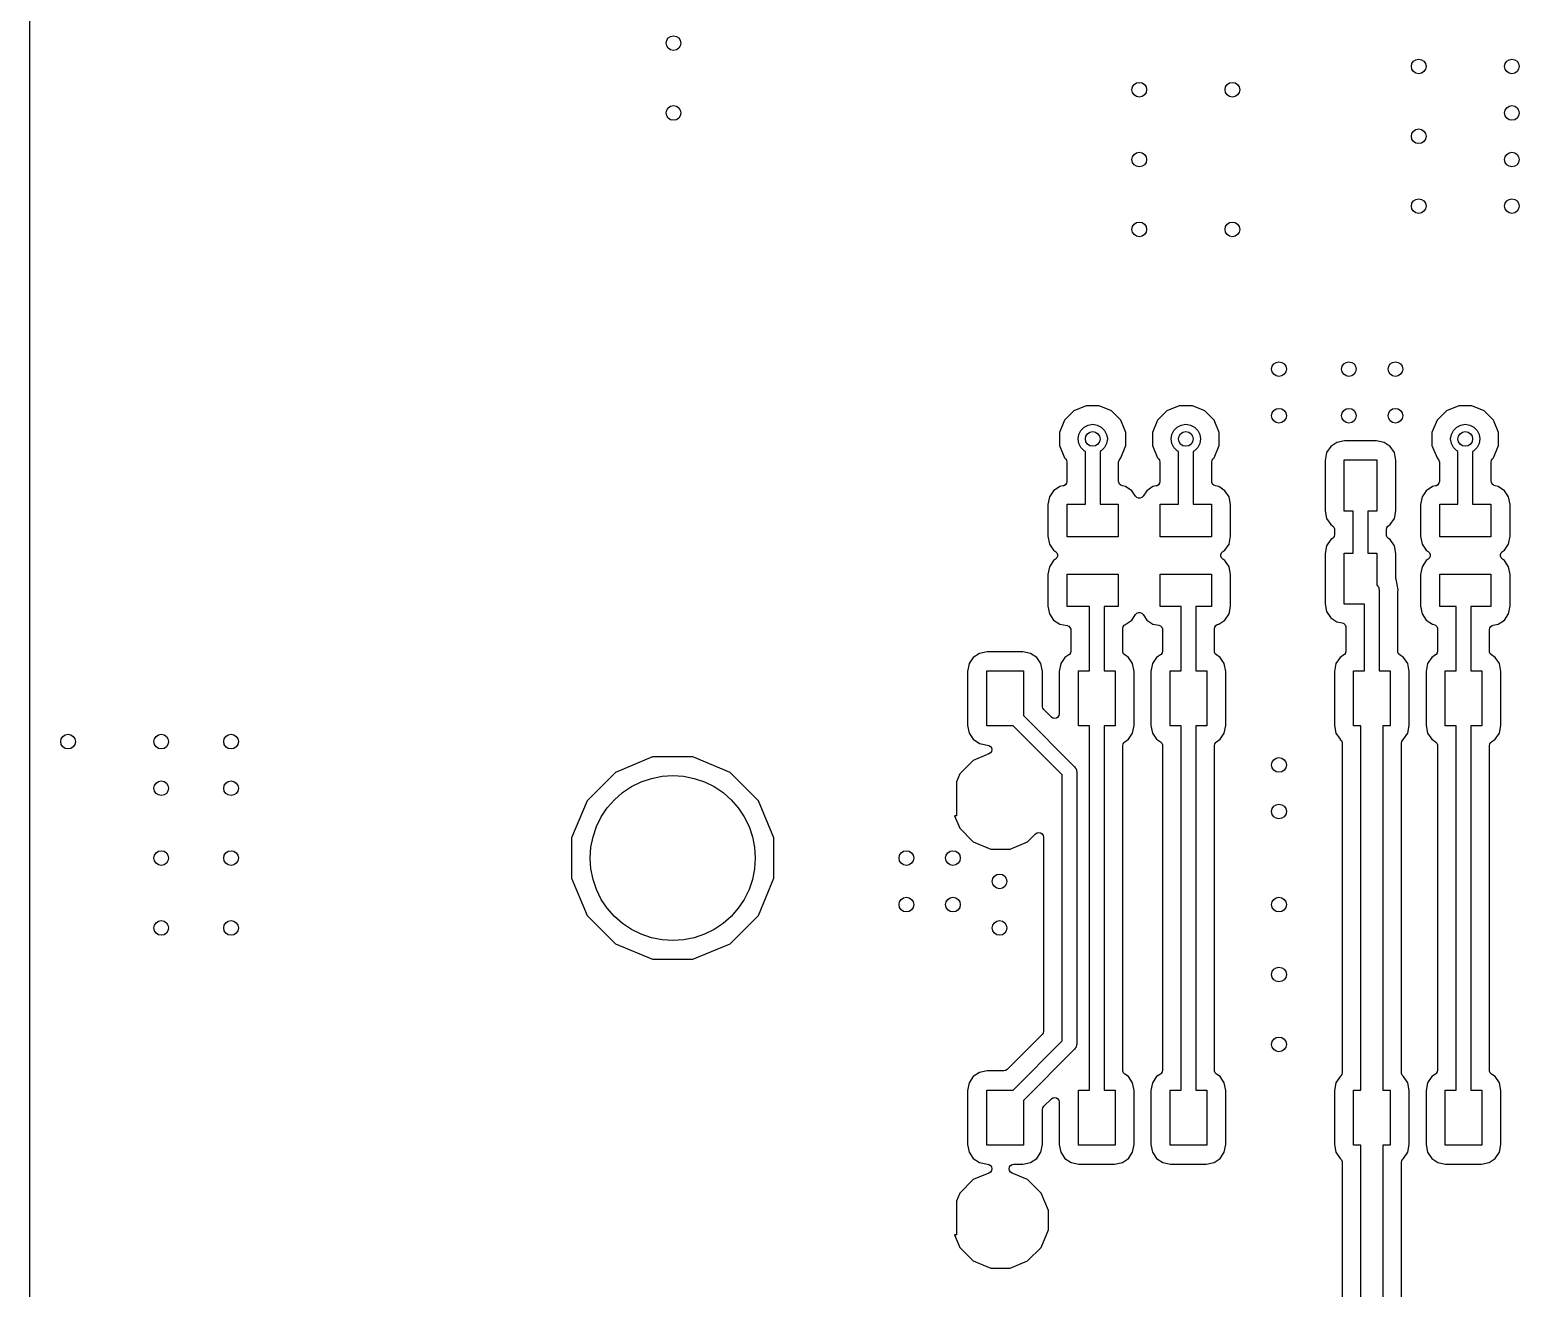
# Model space of a CAD drawing. Extents: x 0.03 to 3.17, y 0.03 to 3.97.
# Drawn here: x 0.034 to 1.633, y 0.838 to 2.189 of the extents above; entities that cross this region are included whole.
import ezdxf

# ---------------------------------------------------------------- set-up
doc = ezdxf.new("R2010")
doc.units = 0
doc.header["$MEASUREMENT"] = 0
doc.layers.add('BLACK', color=7, linetype='CONTINUOUS')

msp = doc.modelspace()

# ---------------------------------------------------------------- linework, layer by layer
at = {"layer": 'BLACK', "linetype": 'CONTINUOUS'}
for p, q in [((0.033937, 0.038937), (0.033937, 3.96106)), ((1.15475, 1.78031), (1.14469, 1.77025)), ((1.16789, 1.78575), (1.15475, 1.78031)), ((1.18211, 1.78575), (1.16789, 1.78575)), ((1.19525, 1.78031), (1.18211, 1.78575)), ((1.20531, 1.77025), (1.19525, 1.78031)), ((1.25475, 1.78031), (1.24469, 1.77025)), ((1.26789, 1.78575), (1.25475, 1.78031)), ((1.28211, 1.78575), (1.26789, 1.78575)), ((1.29525, 1.78031), (1.28211, 1.78575)), ((1.30531, 1.77025), (1.29525, 1.78031)), ((1.55475, 1.78031), (1.54469, 1.77025)), ((1.56789, 1.78575), (1.55475, 1.78031)), ((1.58211, 1.78575), (1.56789, 1.78575)), ((1.59525, 1.78031), (1.58211, 1.78575)), ((1.60531, 1.77025), (1.59525, 1.78031)), ((1.14469, 1.77025), (1.13925, 1.75711)), ((1.16002, 1.75487), (1.16226, 1.75926)), ((1.16226, 1.75926), (1.16574, 1.76274)), ((1.16574, 1.76274), (1.17013, 1.76498)), ((1.17013, 1.76498), (1.175, 1.76575)), ((1.175, 1.76575), (1.17987, 1.76498)), ((1.17987, 1.76498), (1.18426, 1.76274)), ((1.18426, 1.76274), (1.18774, 1.75926)), ((1.18774, 1.75926), (1.18998, 1.75487)), ((1.21075, 1.75711), (1.20531, 1.77025)), ((1.24469, 1.77025), (1.23925, 1.75711)), ((1.26002, 1.75487), (1.26226, 1.75926)), ((1.26226, 1.75926), (1.26574, 1.76274)), ((1.26574, 1.76274), (1.27013, 1.76498)), ((1.27013, 1.76498), (1.275, 1.76575)), ((1.275, 1.76575), (1.27987, 1.76498)), ((1.27987, 1.76498), (1.28426, 1.76274)), ((1.28426, 1.76274), (1.28774, 1.75926)), ((1.28774, 1.75926), (1.28998, 1.75487)), ((1.31075, 1.75711), (1.30531, 1.77025)), ((1.54469, 1.77025), (1.53925, 1.75711)), ((1.56002, 1.75487), (1.56226, 1.75926)), ((1.56226, 1.75926), (1.56574, 1.76274)), ((1.56574, 1.76274), (1.57013, 1.76498)), ((1.57013, 1.76498), (1.575, 1.76575)), ((1.575, 1.76575), (1.57987, 1.76498)), ((1.57987, 1.76498), (1.58426, 1.76274)), ((1.58426, 1.76274), (1.58774, 1.75926)), ((1.58774, 1.75926), (1.58998, 1.75487)), ((1.61075, 1.75711), (1.60531, 1.77025)), ((1.13925, 1.75711), (1.13925, 1.74289)), ((1.13925, 1.74289), (1.14469, 1.72975)), ((1.15925, 1.75), (1.16002, 1.75487)), ((1.16002, 1.74513), (1.15925, 1.75)), ((1.16226, 1.74074), (1.16002, 1.74513)), ((1.18998, 1.74513), (1.18774, 1.74074)), ((1.18998, 1.75487), (1.19075, 1.75)), ((1.19075, 1.75), (1.18998, 1.74513)), ((1.20531, 1.72975), (1.21075, 1.74289)), ((1.21075, 1.74289), (1.21075, 1.75711)), ((1.23925, 1.75711), (1.23925, 1.74289)), ((1.23925, 1.74289), (1.24469, 1.72975)), ((1.25925, 1.75), (1.26002, 1.75487)), ((1.26002, 1.74513), (1.25925, 1.75)), ((1.26226, 1.74074), (1.26002, 1.74513)), ((1.28998, 1.74513), (1.28774, 1.74074)), ((1.28998, 1.75487), (1.29075, 1.75)), ((1.29075, 1.75), (1.28998, 1.74513)), ((1.30531, 1.72975), (1.31075, 1.74289)), ((1.31075, 1.74289), (1.31075, 1.75711)), ((1.4372, 1.74634), (1.43058, 1.74192)), ((1.44549, 1.74799), (1.4372, 1.74634)), ((1.47951, 1.74799), (1.44549, 1.74799)), ((1.4878, 1.74634), (1.47951, 1.74799)), ((1.49442, 1.74192), (1.4878, 1.74634)), ((1.53925, 1.75711), (1.53925, 1.74289)), ((1.53925, 1.74289), (1.54469, 1.72975)), ((1.55925, 1.75), (1.56002, 1.75487)), ((1.56002, 1.74513), (1.55925, 1.75)), ((1.56226, 1.74074), (1.56002, 1.74513)), ((1.58998, 1.74513), (1.58774, 1.74074)), ((1.58998, 1.75487), (1.59075, 1.75)), ((1.59075, 1.75), (1.58998, 1.74513)), ((1.60531, 1.72975), (1.61075, 1.74289)), ((1.61075, 1.74289), (1.61075, 1.75711)), ((1.14469, 1.72975), (1.14566, 1.72878)), ((1.14566, 1.72878), (1.14675, 1.72716)), ((1.14675, 1.72716), (1.14713, 1.72525)), ((1.16574, 1.73726), (1.16226, 1.74074)), ((1.16713, 1.73656), (1.16574, 1.73726)), ((1.16713, 1.68), (1.16713, 1.73656)), ((1.18426, 1.73726), (1.18287, 1.73656)), ((1.18287, 1.73656), (1.18287, 1.68)), ((1.18774, 1.74074), (1.18426, 1.73726)), ((1.20287, 1.72525), (1.20325, 1.72716)), ((1.20325, 1.72716), (1.20434, 1.72878)), ((1.20434, 1.72878), (1.20531, 1.72975)), ((1.24469, 1.72975), (1.24566, 1.72878)), ((1.24566, 1.72878), (1.24675, 1.72716)), ((1.24675, 1.72716), (1.24713, 1.72525)), ((1.26574, 1.73726), (1.26226, 1.74074)), ((1.26713, 1.73656), (1.26574, 1.73726)), ((1.26713, 1.68), (1.26713, 1.73656)), ((1.28426, 1.73726), (1.28287, 1.73656)), ((1.28287, 1.73656), (1.28287, 1.68)), ((1.28774, 1.74074), (1.28426, 1.73726)), ((1.30287, 1.72525), (1.30325, 1.72716)), ((1.30325, 1.72716), (1.30434, 1.72878)), ((1.30434, 1.72878), (1.30531, 1.72975)), ((1.42616, 1.7353), (1.42451, 1.72701)), ((1.42451, 1.72701), (1.42451, 1.67299)), ((1.43058, 1.74192), (1.42616, 1.7353)), ((1.445, 1.6725), (1.445, 1.7275)), ((1.445, 1.7275), (1.48, 1.7275)), ((1.48, 1.7275), (1.48, 1.6725)), ((1.49884, 1.7353), (1.49442, 1.74192)), ((1.50049, 1.72701), (1.49884, 1.7353)), ((1.50049, 1.67299), (1.50049, 1.72701)), ((1.54469, 1.72975), (1.54566, 1.72878)), ((1.54566, 1.72878), (1.54675, 1.72716)), ((1.54675, 1.72716), (1.54713, 1.72525)), ((1.56574, 1.73726), (1.56226, 1.74074)), ((1.56713, 1.73656), (1.56574, 1.73726)), ((1.56713, 1.68), (1.56713, 1.73656)), ((1.58426, 1.73726), (1.58287, 1.73656)), ((1.58287, 1.73656), (1.58287, 1.68)), ((1.58774, 1.74074), (1.58426, 1.73726)), ((1.60287, 1.72525), (1.60325, 1.72716)), ((1.60325, 1.72716), (1.60434, 1.72878)), ((1.60434, 1.72878), (1.60531, 1.72975)), ((1.14713, 1.72525), (1.14713, 1.70442)), ((1.20287, 1.70442), (1.20287, 1.72525)), ((1.24713, 1.72525), (1.24713, 1.70442)), ((1.30287, 1.70442), (1.30287, 1.72525)), ((1.54713, 1.72525), (1.54713, 1.70442)), ((1.60287, 1.70442), (1.60287, 1.72525)), ((1.1397, 1.69884), (1.13308, 1.69442)), ((1.1431, 1.69952), (1.1397, 1.69884)), ((1.14404, 1.6998), (1.1431, 1.69952)), ((1.14566, 1.70089), (1.14404, 1.6998)), ((1.14675, 1.70251), (1.14566, 1.70089)), ((1.14713, 1.70442), (1.14675, 1.70251)), ((1.20297, 1.70345), (1.20287, 1.70442)), ((1.20372, 1.70164), (1.20297, 1.70345)), ((1.2051, 1.70026), (1.20372, 1.70164)), ((1.2069, 1.69952), (1.2051, 1.70026)), ((1.2103, 1.69884), (1.2069, 1.69952)), ((1.21692, 1.69442), (1.2103, 1.69884)), ((1.2397, 1.69884), (1.23308, 1.69442)), ((1.2431, 1.69952), (1.2397, 1.69884)), ((1.24404, 1.6998), (1.2431, 1.69952)), ((1.24566, 1.70089), (1.24404, 1.6998)), ((1.24675, 1.70251), (1.24566, 1.70089)), ((1.24713, 1.70442), (1.24675, 1.70251)), ((1.30297, 1.70345), (1.30287, 1.70442)), ((1.30372, 1.70164), (1.30297, 1.70345)), ((1.3051, 1.70026), (1.30372, 1.70164)), ((1.3069, 1.69952), (1.3051, 1.70026)), ((1.3103, 1.69884), (1.3069, 1.69952)), ((1.31692, 1.69442), (1.3103, 1.69884)), ((1.5397, 1.69884), (1.53308, 1.69442)), ((1.5431, 1.69952), (1.5397, 1.69884)), ((1.54404, 1.6998), (1.5431, 1.69952)), ((1.54566, 1.70089), (1.54404, 1.6998)), ((1.54675, 1.70251), (1.54566, 1.70089)), ((1.54713, 1.70442), (1.54675, 1.70251)), ((1.60297, 1.70345), (1.60287, 1.70442)), ((1.60372, 1.70164), (1.60297, 1.70345)), ((1.6051, 1.70026), (1.60372, 1.70164)), ((1.6069, 1.69952), (1.6051, 1.70026)), ((1.6103, 1.69884), (1.6069, 1.69952)), ((1.61692, 1.69442), (1.6103, 1.69884)), ((1.12866, 1.6878), (1.12701, 1.67951)), ((1.12701, 1.67951), (1.12701, 1.64549)), ((1.13308, 1.69442), (1.12866, 1.6878)), ((1.1475, 1.645), (1.1475, 1.68)), ((1.1475, 1.68), (1.16713, 1.68)), ((1.18287, 1.68), (1.2025, 1.68)), ((1.2025, 1.68), (1.2025, 1.645)), ((1.22084, 1.68855), (1.21692, 1.69442)), ((1.22222, 1.68717), (1.22084, 1.68855)), ((1.22402, 1.68642), (1.22222, 1.68717)), ((1.22598, 1.68642), (1.22402, 1.68642)), ((1.22778, 1.68717), (1.22598, 1.68642)), ((1.22916, 1.68855), (1.22778, 1.68717)), ((1.23308, 1.69442), (1.22916, 1.68855)), ((1.2475, 1.645), (1.2475, 1.68)), ((1.2475, 1.68), (1.26713, 1.68)), ((1.28287, 1.68), (1.3025, 1.68)), ((1.3025, 1.68), (1.3025, 1.645)), ((1.32134, 1.6878), (1.31692, 1.69442)), ((1.32299, 1.67951), (1.32134, 1.6878)), ((1.32299, 1.64549), (1.32299, 1.67951)), ((1.52866, 1.6878), (1.52701, 1.67951)), ((1.52701, 1.67951), (1.52701, 1.64549)), ((1.53308, 1.69442), (1.52866, 1.6878)), ((1.5475, 1.645), (1.5475, 1.68)), ((1.5475, 1.68), (1.56713, 1.68)), ((1.58287, 1.68), (1.6025, 1.68)), ((1.6025, 1.68), (1.6025, 1.645)), ((1.62134, 1.6878), (1.61692, 1.69442)), ((1.62299, 1.67951), (1.62134, 1.6878)), ((1.62299, 1.64549), (1.62299, 1.67951)), ((1.42451, 1.67299), (1.42616, 1.6647)), ((1.42616, 1.6647), (1.43058, 1.65808)), ((1.45463, 1.6725), (1.445, 1.6725)), ((1.45463, 1.6275), (1.45463, 1.6725)), ((1.48, 1.6725), (1.47037, 1.6725)), ((1.47037, 1.6725), (1.47037, 1.6275)), ((1.49442, 1.65808), (1.49884, 1.6647)), ((1.49884, 1.6647), (1.50049, 1.67299)), ((1.43058, 1.65808), (1.4324, 1.65686)), ((1.4324, 1.65686), (1.43378, 1.65548)), ((1.43378, 1.65548), (1.43453, 1.65368)), ((1.43463, 1.64729), (1.43425, 1.64538)), ((1.43453, 1.65368), (1.43463, 1.65271)), ((1.43463, 1.65271), (1.43463, 1.64729)), ((1.49037, 1.65271), (1.49075, 1.65462)), ((1.49037, 1.64729), (1.49037, 1.65271)), ((1.49047, 1.64632), (1.49037, 1.64729)), ((1.49075, 1.65462), (1.49184, 1.65624)), ((1.49184, 1.65624), (1.4926, 1.65686)), ((1.4926, 1.65686), (1.49442, 1.65808)), ((1.12701, 1.64549), (1.12866, 1.6372)), ((1.12866, 1.6372), (1.13308, 1.63058)), ((1.2025, 1.645), (1.1475, 1.645)), ((1.3025, 1.645), (1.2475, 1.645)), ((1.31692, 1.63058), (1.32134, 1.6372)), ((1.32134, 1.6372), (1.32299, 1.64549)), ((1.42616, 1.6353), (1.42451, 1.62701)), ((1.43058, 1.64192), (1.42616, 1.6353)), ((1.4324, 1.64314), (1.43058, 1.64192)), ((1.43316, 1.64376), (1.4324, 1.64314)), ((1.43425, 1.64538), (1.43316, 1.64376)), ((1.49122, 1.64452), (1.49047, 1.64632)), ((1.4926, 1.64314), (1.49122, 1.64452)), ((1.49442, 1.64192), (1.4926, 1.64314)), ((1.49884, 1.6353), (1.49442, 1.64192)), ((1.50049, 1.62701), (1.49884, 1.6353)), ((1.52701, 1.64549), (1.52866, 1.6372)), ((1.52866, 1.6372), (1.53308, 1.63058)), ((1.6025, 1.645), (1.5475, 1.645)), ((1.61692, 1.63058), (1.62134, 1.6372)), ((1.62134, 1.6372), (1.62299, 1.64549)), ((1.13308, 1.61942), (1.12866, 1.6128)), ((1.13308, 1.63058), (1.13521, 1.62916)), ((1.13521, 1.62084), (1.13308, 1.61942)), ((1.13521, 1.62916), (1.13659, 1.62778)), ((1.13659, 1.62222), (1.13521, 1.62084)), ((1.13659, 1.62778), (1.13734, 1.62598)), ((1.13734, 1.62402), (1.13659, 1.62222)), ((1.13734, 1.62598), (1.13734, 1.62402)), ((1.31266, 1.62598), (1.31341, 1.62778)), ((1.31266, 1.62402), (1.31266, 1.62598)), ((1.31341, 1.62222), (1.31266, 1.62402)), ((1.31341, 1.62778), (1.31479, 1.62916)), ((1.31479, 1.62084), (1.31341, 1.62222)), ((1.31479, 1.62916), (1.31692, 1.63058)), ((1.31692, 1.61942), (1.31479, 1.62084)), ((1.32134, 1.6128), (1.31692, 1.61942)), ((1.42451, 1.62701), (1.42451, 1.57299)), ((1.445, 1.5725), (1.445, 1.6275)), ((1.445, 1.6275), (1.45463, 1.6275)), ((1.47037, 1.6275), (1.48, 1.6275)), ((1.48, 1.6275), (1.48, 1.59364)), ((1.50049, 1.60084), (1.50049, 1.62701)), ((1.53308, 1.61942), (1.52866, 1.6128)), ((1.53308, 1.63058), (1.53521, 1.62916)), ((1.53521, 1.62084), (1.53308, 1.61942)), ((1.53521, 1.62916), (1.53659, 1.62778)), ((1.53659, 1.62222), (1.53521, 1.62084)), ((1.53659, 1.62778), (1.53734, 1.62598)), ((1.53734, 1.62402), (1.53659, 1.62222)), ((1.53734, 1.62598), (1.53734, 1.62402)), ((1.61266, 1.62598), (1.61341, 1.62778)), ((1.61266, 1.62402), (1.61266, 1.62598)), ((1.61341, 1.62222), (1.61266, 1.62402)), ((1.61341, 1.62778), (1.61479, 1.62916)), ((1.61479, 1.62084), (1.61341, 1.62222)), ((1.61479, 1.62916), (1.61692, 1.63058)), ((1.61692, 1.61942), (1.61479, 1.62084)), ((1.62134, 1.6128), (1.61692, 1.61942)), ((1.12866, 1.6128), (1.12701, 1.60451)), ((1.12701, 1.60451), (1.12701, 1.57049)), ((1.1475, 1.57), (1.1475, 1.605)), ((1.1475, 1.605), (1.2025, 1.605)), ((1.2025, 1.605), (1.2025, 1.57)), ((1.2475, 1.57), (1.2475, 1.605)), ((1.2475, 1.605), (1.3025, 1.605)), ((1.3025, 1.605), (1.3025, 1.57)), ((1.32299, 1.60451), (1.32134, 1.6128)), ((1.32299, 1.57049), (1.32299, 1.60451)), ((1.50059, 1.59987), (1.50049, 1.60084)), ((1.5007, 1.5996), (1.50059, 1.59987)), ((1.50303, 1.58789), (1.5007, 1.5996)), ((1.52866, 1.6128), (1.52701, 1.60451)), ((1.52701, 1.60451), (1.52701, 1.57049)), ((1.5475, 1.57), (1.5475, 1.605)), ((1.5475, 1.605), (1.6025, 1.605)), ((1.6025, 1.605), (1.6025, 1.57)), ((1.62299, 1.60451), (1.62134, 1.6128)), ((1.62299, 1.57049), (1.62299, 1.60451)), ((1.48, 1.59364), (1.48018, 1.59345)), ((1.48018, 1.59345), (1.48088, 1.59234)), ((1.48088, 1.59234), (1.4817, 1.59131)), ((1.4817, 1.59131), (1.4818, 1.59087)), ((1.4818, 1.59087), (1.48204, 1.59048)), ((1.48204, 1.59048), (1.48219, 1.58918)), ((1.48219, 1.58918), (1.48248, 1.58789)), ((1.48248, 1.58789), (1.48248, 1.50098)), ((1.50248, 1.58466), (1.50258, 1.58563)), ((1.50248, 1.52224), (1.50248, 1.58466)), ((1.50258, 1.58563), (1.50303, 1.58789)), ((1.12701, 1.57049), (1.12866, 1.5622)), ((1.17146, 1.57), (1.1475, 1.57)), ((1.17146, 1.50098), (1.17146, 1.57)), ((1.2025, 1.57), (1.1872, 1.57)), ((1.1872, 1.57), (1.1872, 1.50098)), ((1.26988, 1.57), (1.2475, 1.57)), ((1.26988, 1.50098), (1.26988, 1.57)), ((1.3025, 1.57), (1.28563, 1.57)), ((1.28563, 1.57), (1.28563, 1.50098)), ((1.32134, 1.5622), (1.32299, 1.57049)), ((1.42451, 1.57299), (1.42616, 1.5647)), ((1.46673, 1.5725), (1.445, 1.5725)), ((1.46673, 1.50098), (1.46673, 1.5725)), ((1.52701, 1.57049), (1.52866, 1.5622)), ((1.56516, 1.57), (1.5475, 1.57)), ((1.56516, 1.50098), (1.56516, 1.57)), ((1.6025, 1.57), (1.58091, 1.57)), ((1.58091, 1.57), (1.58091, 1.50098)), ((1.62134, 1.5622), (1.62299, 1.57049)), ((1.12866, 1.5622), (1.13308, 1.55558)), ((1.13308, 1.55558), (1.1397, 1.55116)), ((1.1397, 1.55116), (1.14743, 1.54962)), ((1.20948, 1.55061), (1.21692, 1.55558)), ((1.21692, 1.55558), (1.22084, 1.56145)), ((1.22084, 1.56145), (1.22222, 1.56283)), ((1.22222, 1.56283), (1.22402, 1.56358)), ((1.22402, 1.56358), (1.22598, 1.56358)), ((1.22598, 1.56358), (1.22778, 1.56283)), ((1.22778, 1.56283), (1.22916, 1.56145)), ((1.22916, 1.56145), (1.23308, 1.55558)), ((1.23308, 1.55558), (1.2397, 1.55116)), ((1.2397, 1.55116), (1.24586, 1.54993)), ((1.30872, 1.55075), (1.30965, 1.55103)), ((1.30965, 1.55103), (1.3103, 1.55116)), ((1.3103, 1.55116), (1.31692, 1.55558)), ((1.31692, 1.55558), (1.32134, 1.5622)), ((1.42616, 1.5647), (1.43058, 1.55808)), ((1.43058, 1.55808), (1.4372, 1.55366)), ((1.4372, 1.55366), (1.44271, 1.55256)), ((1.44271, 1.55256), (1.44451, 1.55182)), ((1.44451, 1.55182), (1.44589, 1.55044)), ((1.52866, 1.5622), (1.53308, 1.55558)), ((1.53308, 1.55558), (1.5397, 1.55116)), ((1.5397, 1.55116), (1.54113, 1.55087)), ((1.60493, 1.55009), (1.6103, 1.55116)), ((1.6103, 1.55116), (1.61692, 1.55558)), ((1.61692, 1.55558), (1.62134, 1.5622)), ((1.14743, 1.54962), (1.14923, 1.54888)), ((1.14923, 1.54888), (1.15061, 1.5475)), ((1.15061, 1.5475), (1.15136, 1.54569)), ((1.15136, 1.54569), (1.15146, 1.54472)), ((1.15146, 1.54472), (1.15146, 1.52224)), ((1.2072, 1.54644), (1.20759, 1.54835)), ((1.2072, 1.52224), (1.2072, 1.54644)), ((1.20759, 1.54835), (1.20867, 1.54998)), ((1.20867, 1.54998), (1.20952, 1.55054)), ((1.20952, 1.55054), (1.20948, 1.55061)), ((1.24586, 1.54993), (1.24766, 1.54919)), ((1.24766, 1.54919), (1.24904, 1.54781)), ((1.24904, 1.54781), (1.24979, 1.54601)), ((1.24979, 1.54601), (1.24988, 1.54503)), ((1.24988, 1.54503), (1.24988, 1.52224)), ((1.30563, 1.54613), (1.30601, 1.54804)), ((1.30563, 1.52224), (1.30563, 1.54613)), ((1.30601, 1.54804), (1.30709, 1.54966)), ((1.30709, 1.54966), (1.30872, 1.55075)), ((1.44589, 1.55044), (1.44664, 1.54864)), ((1.44664, 1.54864), (1.44673, 1.54766)), ((1.44673, 1.54766), (1.44673, 1.52224)), ((1.54113, 1.55087), (1.54294, 1.55013)), ((1.54294, 1.55013), (1.54431, 1.54875)), ((1.54431, 1.54875), (1.54506, 1.54695)), ((1.54506, 1.54695), (1.54516, 1.54597)), ((1.54516, 1.54597), (1.54516, 1.52224)), ((1.60091, 1.54519), (1.60129, 1.5471)), ((1.60091, 1.52224), (1.60091, 1.54519)), ((1.60129, 1.5471), (1.60237, 1.54872)), ((1.60237, 1.54872), (1.60399, 1.54981)), ((1.60399, 1.54981), (1.60493, 1.55009)), ((1.05342, 1.51982), (1.0468, 1.5154)), ((1.06171, 1.52147), (1.05342, 1.51982)), ((1.1001, 1.52147), (1.06171, 1.52147)), ((1.10839, 1.51982), (1.1001, 1.52147)), ((1.11501, 1.5154), (1.10839, 1.51982)), ((1.15108, 1.52033), (1.14999, 1.5187)), ((1.15146, 1.52224), (1.15108, 1.52033)), ((1.2073, 1.52126), (1.2072, 1.52224)), ((1.20805, 1.51946), (1.2073, 1.52126)), ((1.20943, 1.51808), (1.20805, 1.51946)), ((1.2495, 1.52033), (1.24842, 1.5187)), ((1.24988, 1.52224), (1.2495, 1.52033)), ((1.30573, 1.52126), (1.30563, 1.52224)), ((1.30647, 1.51946), (1.30573, 1.52126)), ((1.30785, 1.51808), (1.30647, 1.51946)), ((1.44635, 1.52033), (1.44527, 1.5187)), ((1.44673, 1.52224), (1.44635, 1.52033)), ((1.50258, 1.52126), (1.50248, 1.52224)), ((1.50332, 1.51946), (1.50258, 1.52126)), ((1.5047, 1.51808), (1.50332, 1.51946)), ((1.54478, 1.52033), (1.54369, 1.5187)), ((1.54516, 1.52224), (1.54478, 1.52033)), ((1.601, 1.52126), (1.60091, 1.52224)), ((1.60175, 1.51946), (1.601, 1.52126)), ((1.60313, 1.51808), (1.60175, 1.51946)), ((1.04238, 1.50879), (1.04073, 1.50049)), ((1.0468, 1.5154), (1.04238, 1.50879)), ((1.11943, 1.50879), (1.11501, 1.5154)), ((1.12108, 1.50049), (1.11943, 1.50879)), ((1.14081, 1.50879), (1.13916, 1.50049)), ((1.14523, 1.5154), (1.14081, 1.50879)), ((1.14923, 1.51808), (1.14523, 1.5154)), ((1.14999, 1.5187), (1.14923, 1.51808)), ((1.21343, 1.5154), (1.20943, 1.51808)), ((1.21786, 1.50879), (1.21343, 1.5154)), ((1.21951, 1.50049), (1.21786, 1.50879)), ((1.23923, 1.50879), (1.23758, 1.50049)), ((1.24365, 1.5154), (1.23923, 1.50879)), ((1.24766, 1.51808), (1.24365, 1.5154)), ((1.24842, 1.5187), (1.24766, 1.51808)), ((1.31186, 1.5154), (1.30785, 1.51808)), ((1.31628, 1.50879), (1.31186, 1.5154)), ((1.31793, 1.50049), (1.31628, 1.50879)), ((1.43608, 1.50879), (1.43443, 1.50049)), ((1.4405, 1.5154), (1.43608, 1.50879)), ((1.44451, 1.51808), (1.4405, 1.5154)), ((1.44527, 1.5187), (1.44451, 1.51808)), ((1.50871, 1.5154), (1.5047, 1.51808)), ((1.51313, 1.50879), (1.50871, 1.5154)), ((1.51478, 1.50049), (1.51313, 1.50879)), ((1.53451, 1.50879), (1.53286, 1.50049)), ((1.53893, 1.5154), (1.53451, 1.50879)), ((1.54294, 1.51808), (1.53893, 1.5154)), ((1.54369, 1.5187), (1.54294, 1.51808)), ((1.60714, 1.5154), (1.60313, 1.51808)), ((1.61156, 1.50879), (1.60714, 1.5154)), ((1.61321, 1.50049), (1.61156, 1.50879)), ((1.04073, 1.50049), (1.04073, 1.44242)), ((1.06122, 1.44193), (1.06122, 1.50098)), ((1.06122, 1.50098), (1.10059, 1.50098)), ((1.10059, 1.50098), (1.10059, 1.45306)), ((1.12108, 1.46293), (1.12108, 1.50049)), ((1.13916, 1.50049), (1.13916, 1.45485)), ((1.15965, 1.44193), (1.15965, 1.50098)), ((1.15965, 1.50098), (1.17146, 1.50098)), ((1.1872, 1.50098), (1.19902, 1.50098)), ((1.19902, 1.50098), (1.19902, 1.44193)), ((1.21951, 1.44242), (1.21951, 1.50049)), ((1.23758, 1.50049), (1.23758, 1.44242)), ((1.25807, 1.44193), (1.25807, 1.50098)), ((1.25807, 1.50098), (1.26988, 1.50098)), ((1.28563, 1.50098), (1.29744, 1.50098)), ((1.29744, 1.50098), (1.29744, 1.44193)), ((1.31793, 1.44242), (1.31793, 1.50049)), ((1.43443, 1.50049), (1.43443, 1.44242)), ((1.45492, 1.44193), (1.45492, 1.50098)), ((1.45492, 1.50098), (1.46673, 1.50098)), ((1.48248, 1.50098), (1.49429, 1.50098)), ((1.49429, 1.50098), (1.49429, 1.44193)), ((1.51478, 1.44242), (1.51478, 1.50049)), ((1.53286, 1.50049), (1.53286, 1.44242)), ((1.55335, 1.44193), (1.55335, 1.50098)), ((1.55335, 1.50098), (1.56516, 1.50098)), ((1.58091, 1.50098), (1.59272, 1.50098)), ((1.59272, 1.50098), (1.59272, 1.44193)), ((1.61321, 1.44242), (1.61321, 1.50049)), ((1.12146, 1.46102), (1.12108, 1.46293)), ((1.12254, 1.45939), (1.12146, 1.46102)), ((1.13062, 1.45132), (1.12254, 1.45939)), ((1.04073, 1.44242), (1.04238, 1.43413)), ((1.08946, 1.44193), (1.06122, 1.44193)), ((1.14213, 1.38926), (1.08946, 1.44193)), ((1.10059, 1.45306), (1.15558, 1.39808)), ((1.13224, 1.45024), (1.13062, 1.45132)), ((1.13416, 1.44985), (1.13224, 1.45024)), ((1.13607, 1.45024), (1.13416, 1.44985)), ((1.13769, 1.45132), (1.13607, 1.45024)), ((1.13878, 1.45294), (1.13769, 1.45132)), ((1.13916, 1.45485), (1.13878, 1.45294)), ((1.17146, 1.44193), (1.15965, 1.44193)), ((1.17146, 1.05098), (1.17146, 1.44193)), ((1.19902, 1.44193), (1.1872, 1.44193)), ((1.1872, 1.44193), (1.1872, 1.05098)), ((1.21786, 1.43413), (1.21951, 1.44242)), ((1.23758, 1.44242), (1.23923, 1.43413)), ((1.26988, 1.44193), (1.25807, 1.44193)), ((1.26988, 1.05098), (1.26988, 1.44193)), ((1.29744, 1.44193), (1.28563, 1.44193)), ((1.28563, 1.44193), (1.28563, 1.05098)), ((1.31628, 1.43413), (1.31793, 1.44242)), ((1.43443, 1.44242), (1.43608, 1.43413)), ((1.4628, 1.44193), (1.45492, 1.44193)), ((1.4628, 1.05098), (1.4628, 1.44193)), ((1.49429, 1.44193), (1.48642, 1.44193)), ((1.48642, 1.44193), (1.48642, 1.05098)), ((1.51313, 1.43413), (1.51478, 1.44242)), ((1.53286, 1.44242), (1.53451, 1.43413)), ((1.56516, 1.44193), (1.55335, 1.44193)), ((1.56516, 1.05098), (1.56516, 1.44193)), ((1.59272, 1.44193), (1.58091, 1.44193)), ((1.58091, 1.44193), (1.58091, 1.05098)), ((1.61156, 1.43413), (1.61321, 1.44242)), ((1.04238, 1.43413), (1.0468, 1.42751)), ((1.0468, 1.42751), (1.05342, 1.42309)), ((1.05342, 1.42309), (1.0622, 1.42134)), ((1.20759, 1.42259), (1.20867, 1.42421)), ((1.20867, 1.42421), (1.20943, 1.42483)), ((1.20943, 1.42483), (1.21343, 1.42751)), ((1.21343, 1.42751), (1.21786, 1.43413)), ((1.23923, 1.43413), (1.24365, 1.42751)), ((1.24365, 1.42751), (1.24766, 1.42483)), ((1.24766, 1.42483), (1.24904, 1.42345)), ((1.24904, 1.42345), (1.24979, 1.42165)), ((1.30601, 1.42259), (1.30709, 1.42421)), ((1.30709, 1.42421), (1.30785, 1.42483)), ((1.30785, 1.42483), (1.31186, 1.42751)), ((1.31186, 1.42751), (1.31628, 1.43413)), ((1.43608, 1.43413), (1.4405, 1.42751)), ((1.4405, 1.42751), (1.44057, 1.42746)), ((1.44057, 1.42746), (1.44195, 1.42608)), ((1.44195, 1.42608), (1.4427, 1.42428)), ((1.4427, 1.42428), (1.4428, 1.42331)), ((1.4428, 1.42331), (1.4428, 1.06961)), ((1.50642, 1.42331), (1.5068, 1.42522)), ((1.50642, 1.06961), (1.50642, 1.42331)), ((1.5068, 1.42522), (1.50788, 1.42684)), ((1.50788, 1.42684), (1.50864, 1.42746)), ((1.50864, 1.42746), (1.50871, 1.42751)), ((1.50871, 1.42751), (1.51313, 1.43413)), ((1.53451, 1.43413), (1.53893, 1.42751)), ((1.53893, 1.42751), (1.54294, 1.42483)), ((1.54294, 1.42483), (1.54431, 1.42345)), ((1.54431, 1.42345), (1.54506, 1.42165)), ((1.60129, 1.42259), (1.60237, 1.42421)), ((1.60237, 1.42421), (1.60313, 1.42483)), ((1.60313, 1.42483), (1.60714, 1.42751)), ((1.60714, 1.42751), (1.61156, 1.43413)), ((0.702614, 1.40858), (0.662706, 1.39205)), ((0.745811, 1.40858), (0.702614, 1.40858)), ((0.78572, 1.39205), (0.745811, 1.40858)), ((1.06358, 1.41182), (1.04681, 1.40488)), ((1.0622, 1.42134), (1.06219, 1.42133)), ((1.06219, 1.42133), (1.06358, 1.42106)), ((1.06358, 1.42106), (1.0652, 1.41997)), ((1.0652, 1.4129), (1.06358, 1.41182)), ((1.0652, 1.41997), (1.06628, 1.41835)), ((1.06628, 1.41453), (1.0652, 1.4129)), ((1.06628, 1.41835), (1.06666, 1.41644)), ((1.06666, 1.41644), (1.06628, 1.41453)), ((1.2072, 1.42067), (1.20759, 1.42259)), ((1.2072, 1.07224), (1.2072, 1.42067)), ((1.24979, 1.42165), (1.24988, 1.42067)), ((1.24988, 1.42067), (1.24988, 1.07224)), ((1.30563, 1.42067), (1.30601, 1.42259)), ((1.30563, 1.07224), (1.30563, 1.42067)), ((1.54506, 1.42165), (1.54516, 1.42067)), ((1.54516, 1.42067), (1.54516, 1.07224)), ((1.60091, 1.42067), (1.60129, 1.42259)), ((1.60091, 1.07224), (1.60091, 1.42067)), ((0.662706, 1.39205), (0.632161, 1.36151)), ((0.816265, 1.36151), (0.78572, 1.39205)), ((1.04681, 1.40488), (1.03233, 1.39039)), ((1.15558, 1.39808), (1.15628, 1.39696)), ((1.15628, 1.39696), (1.1571, 1.39593)), ((1.1571, 1.39593), (1.1572, 1.39549)), ((1.1572, 1.39549), (1.15744, 1.39511)), ((1.15744, 1.39511), (1.15758, 1.3938)), ((1.15758, 1.3938), (1.15787, 1.39252)), ((1.15787, 1.39252), (1.15787, 1.10038)), ((0.670287, 1.37028), (0.679921, 1.37671)), ((0.679921, 1.37671), (0.690313, 1.38184)), ((0.690313, 1.38184), (0.701286, 1.38556)), ((0.701286, 1.38556), (0.71265, 1.38782)), ((0.71265, 1.38782), (0.724213, 1.38858)), ((0.724213, 1.38858), (0.735775, 1.38782)), ((0.735775, 1.38782), (0.747139, 1.38556)), ((0.747139, 1.38556), (0.758112, 1.38184)), ((0.758112, 1.38184), (0.768504, 1.37671)), ((0.768504, 1.37671), (0.778138, 1.37028)), ((1.03233, 1.39039), (1.02874, 1.38173)), ((1.02874, 1.38173), (1.02874, 1.34547)), ((1.14213, 1.10366), (1.14213, 1.38926)), ((0.632161, 1.36151), (0.61563, 1.3216)), ((0.653935, 1.35393), (0.661575, 1.36264)), ((0.661575, 1.36264), (0.670287, 1.37028)), ((0.778138, 1.37028), (0.78685, 1.36264)), ((0.78685, 1.36264), (0.79449, 1.35393)), ((0.832795, 1.3216), (0.816265, 1.36151)), ((0.642373, 1.3339), (0.647498, 1.34429)), ((0.647498, 1.34429), (0.653935, 1.35393)), ((0.79449, 1.35393), (0.800927, 1.34429)), ((0.800927, 1.34429), (0.806052, 1.3339)), ((1.02874, 1.34547), (1.02677, 1.34547)), ((1.02677, 1.34547), (1.03233, 1.33205)), ((0.638648, 1.32293), (0.642373, 1.3339)), ((0.806052, 1.3339), (0.809777, 1.32293)), ((1.03233, 1.33205), (1.04681, 1.31756)), ((1.11521, 1.32708), (1.11713, 1.32746)), ((1.11713, 1.32746), (1.11904, 1.32708)), ((0.61563, 1.3216), (0.61563, 1.2784)), ((0.63563, 1.3), (0.636388, 1.31156)), ((0.636388, 1.31156), (0.638648, 1.32293)), ((0.809777, 1.32293), (0.812037, 1.31156)), ((0.812037, 1.31156), (0.812795, 1.3)), ((0.832795, 1.2784), (0.832795, 1.3216)), ((1.04681, 1.31756), (1.06574, 1.30972)), ((1.08623, 1.30972), (1.10515, 1.31756)), ((1.10515, 1.31756), (1.11359, 1.326)), ((1.11359, 1.326), (1.11521, 1.32708)), ((1.11904, 1.32708), (1.12066, 1.326)), ((1.12066, 1.326), (1.12175, 1.32438)), ((1.12175, 1.32438), (1.12213, 1.32246)), ((1.12213, 1.32246), (1.12213, 1.11401)), ((0.636388, 1.28844), (0.63563, 1.3)), ((0.812795, 1.3), (0.812037, 1.28844)), ((1.06574, 1.30972), (1.08623, 1.30972)), ((0.638648, 1.27707), (0.636388, 1.28844)), ((0.812037, 1.28844), (0.809777, 1.27707)), ((0.61563, 1.2784), (0.632161, 1.23849)), ((0.642373, 1.2661), (0.638648, 1.27707)), ((0.647498, 1.25571), (0.642373, 1.2661)), ((0.806052, 1.2661), (0.800927, 1.25571)), ((0.809777, 1.27707), (0.806052, 1.2661)), ((0.816265, 1.23849), (0.832795, 1.2784)), ((0.653935, 1.24607), (0.647498, 1.25571)), ((0.800927, 1.25571), (0.79449, 1.24607)), ((0.632161, 1.23849), (0.662706, 1.20795)), ((0.661575, 1.23736), (0.653935, 1.24607)), ((0.670287, 1.22972), (0.661575, 1.23736)), ((0.78685, 1.23736), (0.778138, 1.22972)), ((0.78572, 1.20795), (0.816265, 1.23849)), ((0.79449, 1.24607), (0.78685, 1.23736)), ((0.679921, 1.22329), (0.670287, 1.22972)), ((0.690313, 1.21816), (0.679921, 1.22329)), ((0.701286, 1.21444), (0.690313, 1.21816)), ((0.758112, 1.21816), (0.747139, 1.21444)), ((0.768504, 1.22329), (0.758112, 1.21816)), ((0.778138, 1.22972), (0.768504, 1.22329)), ((0.662706, 1.20795), (0.702614, 1.19142)), ((0.71265, 1.21218), (0.701286, 1.21444)), ((0.724213, 1.21142), (0.71265, 1.21218)), ((0.735775, 1.21218), (0.724213, 1.21142)), ((0.747139, 1.21444), (0.735775, 1.21218)), ((0.745811, 1.19142), (0.78572, 1.20795)), ((0.702614, 1.19142), (0.745811, 1.19142)), ((1.12066, 1.11048), (1.08313, 1.07294)), ((1.08946, 1.05098), (1.14213, 1.10366)), ((1.12175, 1.1121), (1.12066, 1.11048)), ((1.12213, 1.11401), (1.12175, 1.1121)), ((1.15557, 1.09483), (1.10059, 1.03985)), ((1.15627, 1.09594), (1.15557, 1.09483)), ((1.15709, 1.09697), (1.15627, 1.09594)), ((1.15719, 1.09741), (1.15709, 1.09697)), ((1.15743, 1.09779), (1.15719, 1.09741)), ((1.15758, 1.0991), (1.15743, 1.09779)), ((1.15787, 1.10038), (1.15758, 1.0991)), ((1.06171, 1.07147), (1.05342, 1.06982)), ((1.07959, 1.07147), (1.06171, 1.07147)), ((1.0815, 1.07185), (1.07959, 1.07147)), ((1.08313, 1.07294), (1.0815, 1.07185)), ((1.2073, 1.07126), (1.2072, 1.07224)), ((1.24988, 1.07224), (1.2495, 1.07033)), ((1.30573, 1.07126), (1.30563, 1.07224)), ((1.54516, 1.07224), (1.54478, 1.07033)), ((1.601, 1.07126), (1.60091, 1.07224)), ((1.04238, 1.05879), (1.04073, 1.05049)), ((1.0468, 1.0654), (1.04238, 1.05879)), ((1.05342, 1.06982), (1.0468, 1.0654)), ((1.20805, 1.06946), (1.2073, 1.07126)), ((1.20943, 1.06808), (1.20805, 1.06946)), ((1.21343, 1.0654), (1.20943, 1.06808)), ((1.21786, 1.05879), (1.21343, 1.0654)), ((1.21951, 1.05049), (1.21786, 1.05879)), ((1.23923, 1.05879), (1.23758, 1.05049)), ((1.24365, 1.0654), (1.23923, 1.05879)), ((1.24766, 1.06808), (1.24365, 1.0654)), ((1.24842, 1.0687), (1.24766, 1.06808)), ((1.2495, 1.07033), (1.24842, 1.0687)), ((1.30647, 1.06946), (1.30573, 1.07126)), ((1.30785, 1.06808), (1.30647, 1.06946)), ((1.31186, 1.0654), (1.30785, 1.06808)), ((1.31628, 1.05879), (1.31186, 1.0654)), ((1.31793, 1.05049), (1.31628, 1.05879)), ((1.43608, 1.05879), (1.43443, 1.05049)), ((1.4405, 1.0654), (1.43608, 1.05879)), ((1.44057, 1.06545), (1.4405, 1.0654)), ((1.44133, 1.06607), (1.44057, 1.06545)), ((1.44241, 1.06769), (1.44133, 1.06607)), ((1.4428, 1.06961), (1.44241, 1.06769)), ((1.50651, 1.06863), (1.50642, 1.06961)), ((1.50726, 1.06683), (1.50651, 1.06863)), ((1.50864, 1.06545), (1.50726, 1.06683)), ((1.50871, 1.0654), (1.50864, 1.06545)), ((1.51313, 1.05879), (1.50871, 1.0654)), ((1.51478, 1.05049), (1.51313, 1.05879)), ((1.53451, 1.05879), (1.53286, 1.05049)), ((1.53893, 1.0654), (1.53451, 1.05879)), ((1.54294, 1.06808), (1.53893, 1.0654)), ((1.54369, 1.0687), (1.54294, 1.06808)), ((1.54478, 1.07033), (1.54369, 1.0687)), ((1.60175, 1.06946), (1.601, 1.07126)), ((1.60313, 1.06808), (1.60175, 1.06946)), ((1.60714, 1.0654), (1.60313, 1.06808)), ((1.61156, 1.05879), (1.60714, 1.0654)), ((1.61321, 1.05049), (1.61156, 1.05879)), ((1.04073, 1.05049), (1.04073, 0.992422)), ((1.06122, 0.991929), (1.06122, 1.05098)), ((1.06122, 1.05098), (1.08946, 1.05098)), ((1.10059, 1.03985), (1.10059, 0.991929)), ((1.12254, 1.03352), (1.13062, 1.04159)), ((1.13062, 1.04159), (1.13224, 1.04268)), ((1.13224, 1.04268), (1.13416, 1.04306)), ((1.13416, 1.04306), (1.13607, 1.04268)), ((1.13607, 1.04268), (1.13769, 1.04159)), ((1.13769, 1.04159), (1.13878, 1.03997)), ((1.13878, 1.03997), (1.13916, 1.03806)), ((1.15965, 0.991929), (1.15965, 1.05098)), ((1.15965, 1.05098), (1.17146, 1.05098)), ((1.1872, 1.05098), (1.19902, 1.05098)), ((1.19902, 1.05098), (1.19902, 0.991929)), ((1.21951, 0.992422), (1.21951, 1.05049)), ((1.23758, 1.05049), (1.23758, 0.992422)), ((1.25807, 0.991929), (1.25807, 1.05098)), ((1.25807, 1.05098), (1.26988, 1.05098)), ((1.28563, 1.05098), (1.29744, 1.05098)), ((1.29744, 1.05098), (1.29744, 0.991929)), ((1.31793, 0.992422), (1.31793, 1.05049)), ((1.43443, 1.05049), (1.43443, 0.992422)), ((1.45492, 0.991929), (1.45492, 1.05098)), ((1.45492, 1.05098), (1.4628, 1.05098)), ((1.48642, 1.05098), (1.49429, 1.05098)), ((1.49429, 1.05098), (1.49429, 0.991929)), ((1.51478, 0.992422), (1.51478, 1.05049)), ((1.53286, 1.05049), (1.53286, 0.992422)), ((1.55335, 0.991929), (1.55335, 1.05098)), ((1.55335, 1.05098), (1.56516, 1.05098)), ((1.58091, 1.05098), (1.59272, 1.05098)), ((1.59272, 1.05098), (1.59272, 0.991929)), ((1.61321, 0.992422), (1.61321, 1.05049)), ((1.12108, 1.02998), (1.12146, 1.0319)), ((1.12108, 0.992422), (1.12108, 1.02998)), ((1.12146, 1.0319), (1.12254, 1.03352)), ((1.13916, 1.03806), (1.13916, 0.992422)), ((1.04073, 0.992422), (1.04238, 0.984125)), ((1.10059, 0.991929), (1.06122, 0.991929)), ((1.11943, 0.984125), (1.12108, 0.992422)), ((1.13916, 0.992422), (1.14081, 0.984125)), ((1.19902, 0.991929), (1.15965, 0.991929)), ((1.21786, 0.984125), (1.21951, 0.992422)), ((1.23758, 0.992422), (1.23923, 0.984125)), ((1.29744, 0.991929), (1.25807, 0.991929)), ((1.31628, 0.984125), (1.31793, 0.992422)), ((1.43443, 0.992422), (1.43608, 0.984125)), ((1.4628, 0.991929), (1.45492, 0.991929)), ((1.4628, 0.579499), (1.4628, 0.991929)), ((1.49429, 0.991929), (1.48642, 0.991929)), ((1.48642, 0.991929), (1.48642, 0.574606)), ((1.51313, 0.984125), (1.51478, 0.992422)), ((1.53286, 0.992422), (1.53451, 0.984125)), ((1.59272, 0.991929), (1.55335, 0.991929)), ((1.61156, 0.984125), (1.61321, 0.992422)), ((1.04238, 0.984125), (1.0468, 0.97751)), ((1.0468, 0.97751), (1.05342, 0.97309)), ((1.10839, 0.97309), (1.11501, 0.97751)), ((1.11501, 0.97751), (1.11943, 0.984125)), ((1.14081, 0.984125), (1.14523, 0.97751)), ((1.14523, 0.97751), (1.15184, 0.97309)), ((1.20682, 0.97309), (1.21343, 0.97751)), ((1.21343, 0.97751), (1.21786, 0.984125)), ((1.23923, 0.984125), (1.24365, 0.97751)), ((1.24365, 0.97751), (1.25027, 0.97309)), ((1.30524, 0.97309), (1.31186, 0.97751)), ((1.31186, 0.97751), (1.31628, 0.984125)), ((1.43608, 0.984125), (1.4405, 0.97751)), ((1.4405, 0.97751), (1.44057, 0.977462)), ((1.44057, 0.977462), (1.44195, 0.976083)), ((1.44195, 0.976083), (1.4427, 0.974281)), ((1.5068, 0.975219), (1.50788, 0.976841)), ((1.50788, 0.976841), (1.50864, 0.977462)), ((1.50864, 0.977462), (1.50871, 0.97751)), ((1.50871, 0.97751), (1.51313, 0.984125)), ((1.53451, 0.984125), (1.53893, 0.97751)), ((1.53893, 0.97751), (1.54554, 0.97309)), ((1.60052, 0.97309), (1.60714, 0.97751)), ((1.60714, 0.97751), (1.61156, 0.984125)), ((1.06358, 0.96182), (1.04681, 0.954877)), ((1.05342, 0.97309), (1.0622, 0.971343)), ((1.0622, 0.971343), (1.06219, 0.971334)), ((1.06219, 0.971334), (1.06358, 0.971059)), ((1.06358, 0.971059), (1.0652, 0.969975)), ((1.0652, 0.962904), (1.06358, 0.96182)), ((1.0652, 0.969975), (1.06628, 0.968353)), ((1.06628, 0.964526), (1.0652, 0.962904)), ((1.06628, 0.968353), (1.06666, 0.966439)), ((1.06666, 0.966439), (1.06628, 0.964526)), ((1.08531, 0.966439), (1.08569, 0.968353)), ((1.08569, 0.964526), (1.08531, 0.966439)), ((1.08569, 0.968353), (1.08677, 0.969975)), ((1.08677, 0.962904), (1.08569, 0.964526)), ((1.08677, 0.969975), (1.08839, 0.971059)), ((1.08839, 0.96182), (1.08677, 0.962904)), ((1.08839, 0.971059), (1.09031, 0.971439)), ((1.10515, 0.954877), (1.08839, 0.96182)), ((1.09031, 0.971439), (1.1001, 0.971439)), ((1.1001, 0.971439), (1.10839, 0.97309)), ((1.15184, 0.97309), (1.16014, 0.971439)), ((1.16014, 0.971439), (1.19852, 0.971439)), ((1.19852, 0.971439), (1.20682, 0.97309)), ((1.25027, 0.97309), (1.25856, 0.971439)), ((1.25856, 0.971439), (1.29695, 0.971439)), ((1.29695, 0.971439), (1.30524, 0.97309)), ((1.4427, 0.974281), (1.4428, 0.973305)), ((1.4428, 0.973305), (1.4428, 0.589854)), ((1.50642, 0.973305), (1.5068, 0.975219)), ((1.50642, 0.578232), (1.50642, 0.973305)), ((1.54554, 0.97309), (1.55384, 0.971439)), ((1.55384, 0.971439), (1.59222, 0.971439)), ((1.59222, 0.971439), (1.60052, 0.97309)), ((1.04681, 0.954877), (1.03233, 0.940391)), ((1.11964, 0.940391), (1.10515, 0.954877)), ((1.03233, 0.940391), (1.02874, 0.931729)), ((1.02874, 0.931729), (1.02874, 0.895472)), ((1.12748, 0.921464), (1.11964, 0.940391)), ((1.12748, 0.900977), (1.12748, 0.921464)), ((1.02874, 0.895472), (1.02677, 0.895472)), ((1.02677, 0.895472), (1.03233, 0.88205)), ((1.11964, 0.88205), (1.12748, 0.900977)), ((1.03233, 0.88205), (1.04681, 0.867564)), ((1.10515, 0.867564), (1.11964, 0.88205)), ((1.04681, 0.867564), (1.06574, 0.859724)), ((1.08623, 0.859724), (1.10515, 0.867564)), ((1.06574, 0.859724), (1.08623, 0.859724))]:
    msp.add_line(p, q, dxfattribs=at)
at = {"layer": 'BLACK'}
for centre in [(0.725, 2.175), (1.525, 2.15), (1.625, 2.15), (1.225, 2.125), (1.325, 2.125), (0.725, 2.1), (1.625, 2.1), (1.525, 2.075), (1.225, 2.05), (1.625, 2.05), (1.525, 2), (1.625, 2), (1.225, 1.975), (1.325, 1.975), (1.375, 1.825), (1.45, 1.825), (1.5, 1.825), (1.375, 1.775), (1.45, 1.775), (1.5, 1.775), (1.175, 1.75), (1.275, 1.75), (1.575, 1.75), (0.075, 1.425), (0.175, 1.425), (0.25, 1.425), (1.375, 1.4), (0.175, 1.375), (0.25, 1.375), (1.375, 1.35), (0.175, 1.3), (0.25, 1.3), (0.975, 1.3), (1.025, 1.3), (1.075, 1.275), (0.975, 1.25), (1.025, 1.25), (1.375, 1.25), (0.175, 1.225), (0.25, 1.225), (1.075, 1.225), (1.375, 1.175), (1.375, 1.1)]:
    msp.add_circle(centre, 0.007874, dxfattribs=at)

doc.saveas('drawing.dxf')
